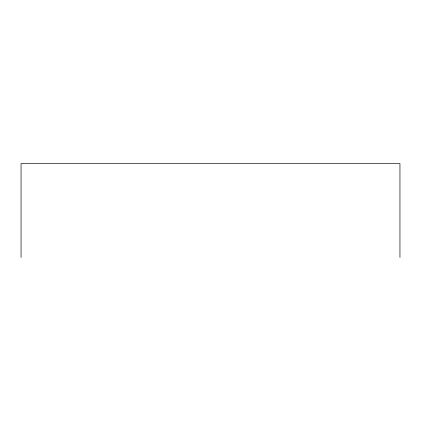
<?xml version="1.0" encoding="UTF-8"?>
<svg xmlns="http://www.w3.org/2000/svg" width="421" height="421" viewBox="0 0 421 421"><rect width="100%" height="100%" fill="white"/><g stroke="black" fill="none" stroke-linecap="round" stroke-linejoin="round"><path stroke-width="0.63" d="M399.95 257.436L399.95 163.564L21.05 163.564L21.05 257.436"/></g></svg>
